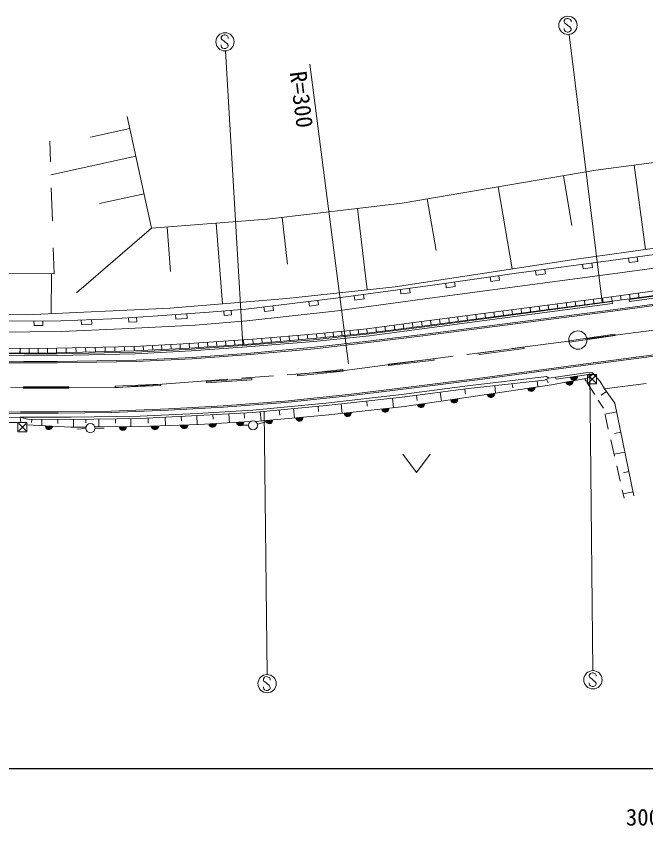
# Model space of a CAD drawing. Units: millimetres, scale not verified. Extents: x 40000 to 680000, y 20000 to 380000.
# Drawn here: x 297995 to 366909, y 198715 to 287402 of the extents above; entities that cross this region are included whole.
import ezdxf
from ezdxf.enums import TextEntityAlignment as Align

# ---------------------------------------------------------------- set-up
doc = ezdxf.new("R2010")
doc.units = ezdxf.units.MM
doc.header["$LTSCALE"] = 1000
doc.linetypes.add('CHAIN', pattern=[18.5, 12, -1.5, 3.5, -1.5])
for name, color, linetype, lineweight in [('M-BGD', 7, 'Continuous', 13), ('M-BMK', 2, 'CHAIN', 13), ('M-BMK-SRVR', 3, 'Continuous', 13), ('M-STR-HTXT', 7, 'Continuous', 13), ('M-STR-STRC', 7, 'Continuous', 13), ('M-TTL-BAND', 7, 'Continuous', 25)]:
    doc.layers.add(name, color=color, linetype=linetype, lineweight=lineweight)
doc.styles.add('ＭＳ ゴシック', font='')
doc.styles.get('ＭＳ ゴシック').set_extended_font_data('MS Gothic')

msp = doc.modelspace()

# ---------------------------------------------------------------- linework, layer by layer
at = {"layer": 'M-BGD'}
for p, q in [((312809, 264168), (310147, 276412)), ((306121, 274159), (310433, 275096)), ((301738, 271441), (301664, 273716)), ((361423, 270526), (380593, 273080)), ((301785, 270033), (311094, 272057)), ((340235, 266931), (361423, 270526)), ((366875, 261860), (365646, 271088)), ((358831, 264459), (357903, 269929)), ((301950, 265002), (301832, 268600)), ((307113, 266883), (311988, 267943)), ((352281, 259717), (350754, 268716)), ((343949, 261731), (342988, 267398)), ((325447, 265166), (340235, 266931)), ((336410, 257421), (335344, 266347)), ((327703, 260243), (327092, 265362)), ((359028, 260753), (395550, 265905)), ((363081, 260645), (396800, 265287)), ((312809, 264168), (325447, 265166)), ((314886, 259423), (314501, 264302)), ((320564, 255887), (319866, 264725)), ((312809, 264168), (304581, 257087)), ((399035, 263906), (363267, 259197)), ((302140, 259189), (302047, 262039)), ((339476, 257752), (359028, 260753)), ((363154, 256669), (399469, 261599)), ((363221, 256174), (399652, 261119)), ((365076, 260415), (365008, 260910)), ((366039, 260548), (365971, 261043)), ((352772, 259240), (363081, 260645)), ((360056, 259728), (359988, 260223)), ((361087, 259869), (360056, 259728)), ((361087, 259869), (361019, 260364)), ((366039, 260548), (365076, 260415)), ((365090, 256364), (392243, 260032)), ((269409, 259381), (302140, 259189)), ((301826, 254821), (301852, 259191)), ((343065, 257880), (352772, 259240)), ((363267, 259197), (343252, 256504)), ((350900, 258473), (350831, 258968)), ((354901, 259025), (354834, 259521)), ((355932, 259166), (354901, 259025)), ((355932, 259166), (355865, 259661)), ((392270, 259834), (365116, 256166)), ((345076, 257657), (345007, 258152)), ((346047, 257793), (345977, 258288)), ((349929, 258337), (349860, 258832)), ((350900, 258473), (349929, 258337)), ((387864, 258592), (363295, 255240)), ((387885, 258444), (363315, 255091)), ((327603, 256472), (339476, 257752)), ((332992, 256506), (343065, 257880)), ((340111, 256972), (340043, 257468)), ((341118, 257110), (341051, 257605)), ((346047, 257793), (345076, 257657)), ((314848, 255413), (327603, 256472)), ((323126, 255307), (332992, 256506)), ((335074, 256285), (335006, 256781)), ((336081, 256423), (335074, 256285)), ((336081, 256423), (336014, 256918)), ((343252, 256504), (336063, 255521)), ((341118, 257110), (340111, 256972)), ((363154, 256669), (342362, 253955)), ((361173, 256411), (361238, 255915)), ((362164, 256540), (362228, 256044)), ((363154, 256669), (363221, 256174)), ((363154, 256669), (363218, 256173)), ((364135, 256802), (364202, 256307)), ((365116, 256166), (365090, 256364)), ((365117, 256935), (365184, 256440)), ((366098, 257069), (366165, 256573)), ((325160, 255050), (325099, 255547)), ((326146, 255170), (326086, 255667)), ((330092, 255650), (330032, 256146)), ((331079, 255770), (330092, 255650)), ((331079, 255770), (331019, 256266)), ((336063, 255521), (333147, 255139)), ((363218, 256173), (342426, 253459)), ((363220, 256143), (342674, 253386)), ((363247, 255945), (342701, 253188)), ((354243, 255506), (354307, 255010)), ((355233, 255635), (355298, 255139)), ((356223, 255764), (356288, 255268)), ((357213, 255894), (357278, 255398)), ((358203, 256023), (358268, 255527)), ((359193, 256152), (359258, 255656)), ((360183, 256281), (360248, 255785)), ((363220, 256143), (363247, 255945)), ((282048, 254747), (299123, 254698)), ((299123, 254698), (314848, 255413)), ((308480, 254265), (312974, 254534)), ((312974, 254534), (319112, 254971)), ((315464, 254210), (315429, 254709)), ((316692, 254298), (316656, 254796)), ((319112, 254971), (323126, 255307)), ((320759, 254607), (320717, 255105)), ((321562, 254674), (320759, 254607)), ((321562, 254674), (321520, 255173)), ((333147, 255139), (323248, 254036)), ((326146, 255170), (325160, 255050)), ((363295, 255240), (342772, 252562)), ((363314, 255091), (342791, 252413)), ((347312, 254601), (347377, 254105)), ((348302, 254730), (348367, 254234)), ((349292, 254860), (349357, 254364)), ((350282, 254989), (350347, 254493)), ((351272, 255118), (351337, 254622)), ((352263, 255247), (352327, 254751)), ((353253, 255377), (353317, 254881)), ((293074, 253955), (302885, 254031)), ((299946, 253508), (299942, 254008)), ((300927, 253516), (300923, 254016)), ((302885, 254031), (308480, 254265)), ((305144, 253625), (305123, 254125)), ((306263, 253672), (305144, 253625)), ((306263, 253672), (306242, 254171)), ((310308, 253874), (310278, 254373)), ((311206, 253927), (310308, 253874)), ((311206, 253927), (311176, 254426)), ((316692, 254298), (315464, 254210)), ((323248, 254036), (317574, 253572)), ((342362, 253955), (336360, 253171)), ((340361, 253693), (340426, 253198)), ((341361, 253824), (341426, 253328)), ((342362, 253955), (342426, 253459)), ((342362, 253955), (342426, 253459)), ((343352, 254084), (343416, 253588)), ((344342, 254213), (344407, 253717)), ((345332, 254343), (345397, 253847)), ((346322, 254472), (346387, 253976)), ((302941, 252875), (293064, 252777)), ((300927, 253516), (299946, 253508)), ((309552, 253151), (302941, 252875)), ((317574, 253572), (309552, 253151)), ((336360, 253171), (330855, 252621)), ((332690, 252805), (332739, 252307)), ((333607, 252896), (333657, 252399)), ((334525, 252988), (334574, 252490)), ((335442, 253079), (335492, 252582)), ((336360, 253171), (336424, 252675)), ((336360, 253171), (336409, 252673)), ((342426, 253459), (336417, 252674)), ((342675, 253386), (336639, 252589)), ((342701, 253188), (336663, 252391)), ((337360, 253301), (337425, 252806)), ((338360, 253432), (338425, 252936)), ((339361, 253563), (339425, 253067)), ((323883, 252019), (316933, 251534)), ((321898, 251881), (321932, 251382)), ((322890, 251950), (322925, 251451)), ((330542, 251963), (323229, 251374)), ((330855, 252621), (323883, 252019)), ((323883, 252019), (323926, 251521)), ((323883, 252019), (323918, 251521)), ((330901, 252124), (323922, 251521)), ((324879, 252105), (324922, 251607)), ((325875, 252191), (325918, 251693)), ((326871, 252277), (326914, 251779)), ((327867, 252363), (327910, 251865)), ((328863, 252449), (328906, 251951)), ((329859, 252535), (329902, 252037)), ((336639, 252589), (330542, 251963)), ((336663, 252391), (330560, 251764)), ((330855, 252621), (330905, 252124)), ((330855, 252621), (330898, 252123)), ((336417, 252674), (330901, 252124)), ((331772, 252713), (331822, 252215)), ((342772, 252562), (336523, 251809)), ((342791, 252413), (336540, 251660)), ((358515, 251839), (363519, 252586)), ((363541, 252438), (358537, 251691)), ((363519, 252586), (363541, 252438)), ((298416, 250998), (282867, 251222)), ((298416, 250998), (298409, 250498)), ((302408, 251023), (298416, 250998)), ((298416, 250998), (298419, 250498)), ((299414, 251004), (299417, 250504)), ((300412, 251011), (300415, 250511)), ((301410, 251017), (301413, 250517)), ((310901, 251231), (302408, 251023)), ((302408, 251023), (302421, 250523)), ((302408, 251023), (302412, 250523)), ((303470, 251049), (303482, 250549)), ((304532, 251075), (304544, 250575)), ((305593, 251101), (305605, 250601)), ((306655, 251127), (306667, 250627)), ((307716, 251153), (307729, 250653)), ((308778, 251179), (308790, 250679)), ((309840, 251205), (309852, 250705)), ((316933, 251534), (310901, 251231)), ((310901, 251231), (310926, 250732)), ((310901, 251231), (310913, 250731)), ((316963, 251035), (310920, 250732)), ((311906, 251282), (311931, 250782)), ((312912, 251332), (312937, 250833)), ((313917, 251383), (313942, 250883)), ((314922, 251433), (314947, 250934)), ((315928, 251483), (315953, 250984)), ((316933, 251534), (316968, 251035)), ((316933, 251534), (316958, 251034)), ((323922, 251521), (316963, 251035)), ((323229, 251374), (317169, 250943)), ((323244, 251174), (317182, 250743)), ((317926, 251603), (317961, 251104)), ((318919, 251673), (318954, 251174)), ((319912, 251742), (319947, 251243)), ((320905, 251811), (320939, 251313)), ((330560, 251764), (323244, 251174)), ((330631, 251130), (323644, 250489)), ((336523, 251809), (330631, 251130)), ((336540, 251660), (330647, 250981)), ((348640, 250505), (353574, 251164)), ((353594, 251015), (348660, 250357)), ((353574, 251164), (353594, 251015)), ((358537, 251691), (358515, 251839)), ((298409, 250498), (282858, 250722)), ((298874, 250213), (282991, 250428)), ((298877, 250413), (282994, 250628)), ((302416, 250523), (298419, 250498)), ((302493, 250430), (298873, 250413)), ((302495, 250230), (298874, 250213)), ((310920, 250732), (302416, 250523)), ((311063, 250610), (302493, 250430)), ((311071, 250410), (302495, 250230)), ((317169, 250943), (311063, 250610)), ((317182, 250743), (311071, 250410)), ((323644, 250489), (317244, 250021)), ((323656, 250340), (317253, 249871)), ((330647, 250981), (323656, 250340)), ((348660, 250357), (348640, 250505)), ((369476, 250533), (360595, 249346)), ((369495, 250384), (360615, 249197)), ((298824, 249425), (282770, 249538)), ((298825, 249575), (282772, 249688)), ((302505, 249585), (298825, 249575)), ((302506, 249435), (298825, 249425)), ((311112, 249736), (302505, 249585)), ((311117, 249586), (302506, 249435)), ((317244, 250021), (311112, 249736)), ((317253, 249871), (311117, 249586)), ((338728, 249274), (343713, 249873)), ((338745, 249125), (338728, 249274)), ((343731, 249724), (338745, 249125)), ((343713, 249873), (343731, 249724)), ((360595, 249346), (348477, 247722)), ((328784, 248166), (333761, 248682)), ((333777, 248533), (328800, 248017)), ((333761, 248682), (333777, 248533)), ((360615, 249197), (348496, 247574)), ((356283, 247735), (360581, 248386)), ((360581, 248386), (361077, 248347)), ((361077, 248347), (361916, 247381)), ((318823, 247372), (323769, 247712)), ((323780, 247562), (318834, 247222)), ((323769, 247712), (323780, 247562)), ((328800, 248017), (328784, 248166)), ((348477, 247722), (341228, 246811)), ((348496, 247574), (341246, 246662)), ((347407, 246926), (356041, 247920)), ((355825, 247540), (347513, 246608)), ((355096, 246803), (355023, 247450)), ((356283, 247735), (355825, 247540)), ((356041, 247920), (356283, 247735)), ((356232, 247226), (356057, 247639)), ((357110, 247645), (357017, 247846)), ((357110, 247645), (361167, 248243)), ((358166, 247315), (360530, 247763)), ((360245, 247656), (360410, 247397)), ((360530, 247763), (361167, 248243)), ((360531, 248142), (360531, 247142)), ((361531, 248142), (360531, 248142)), ((360631, 248042), (361431, 247242)), ((361431, 248042), (360631, 247242)), ((361531, 247142), (361531, 248142)), ((298801, 246647), (298802, 246797)), ((303770, 246640), (298801, 246647)), ((298802, 246797), (303770, 246790)), ((303770, 246790), (303770, 246640)), ((308835, 246891), (313801, 247103)), ((308842, 246742), (308835, 246891)), ((313807, 246953), (308842, 246742)), ((313801, 247103), (313807, 246953)), ((318834, 247222), (318823, 247372)), ((341228, 246811), (334377, 245965)), ((341246, 246662), (334394, 245816)), ((340178, 245971), (347407, 246926)), ((347513, 246608), (340234, 245667)), ((347187, 245981), (347112, 246557)), ((347748, 245707), (356591, 247026)), ((350460, 246112), (350368, 246929)), ((352340, 246708), (352291, 247144)), ((356591, 247026), (358166, 247315)), ((360460, 247318), (361238, 246096)), ((360531, 247142), (361531, 247142)), ((361916, 247381), (362394, 246575)), ((362394, 246575), (366943, 247158)), ((362394, 246575), (363528, 245013)), ((334377, 245965), (327409, 245247)), ((334394, 245816), (327422, 245097)), ((331881, 245030), (340178, 245971)), ((340234, 245667), (331926, 244774)), ((340479, 244658), (347748, 245707)), ((341883, 245310), (341811, 245871)), ((344530, 245243), (344406, 246207)), ((361238, 246096), (361324, 245961)), ((362031, 245895), (362592, 246302)), ((327409, 245247), (320661, 244729)), ((327422, 245097), (320671, 244579)), ((323879, 244251), (331881, 245030)), ((333663, 243882), (333548, 244949)), ((336425, 244697), (336365, 245252)), ((339281, 244522), (339170, 245553)), ((361713, 245354), (362272, 244480)), ((363528, 245013), (365611, 234876)), ((295036, 244035), (298471, 244060)), ((295036, 243885), (298472, 243910)), ((302587, 244055), (298472, 244060)), ((302588, 243905), (298472, 243910)), ((308416, 244125), (302587, 244055)), ((308420, 243975), (302588, 243905)), ((314653, 244397), (308416, 244125)), ((314660, 244247), (308420, 243975)), ((320661, 244729), (314653, 244397)), ((320671, 244579), (314660, 244247)), ((317812, 243880), (323879, 244251)), ((323904, 244006), (317889, 243649)), ((322971, 243385), (322938, 243949)), ((331926, 244774), (323904, 244006)), ((324805, 243076), (324709, 244083)), ((326838, 243686), (326781, 244281)), ((328456, 243391), (328356, 244432)), ((331102, 244100), (331046, 244690)), ((332209, 243716), (340479, 244658)), ((362272, 244480), (362274, 244470)), ((362427, 243806), (363721, 244072)), ((294896, 243419), (298431, 243490)), ((299241, 243242), (298431, 243490)), ((298431, 243490), (298512, 242879)), ((298431, 243490), (304020, 243463)), ((303987, 243232), (299241, 243242)), ((299687, 242911), (299688, 243241)), ((300791, 242557), (300793, 243239)), ((302556, 242799), (302557, 243235)), ((311560, 243335), (303987, 243232)), ((304020, 243463), (311548, 243601)), ((304276, 242384), (304264, 243235)), ((305616, 242841), (305610, 243254)), ((307057, 242407), (307046, 243273)), ((308861, 242809), (308854, 243298)), ((310560, 242436), (310548, 243321)), ((311548, 243601), (317812, 243880)), ((317889, 243649), (311560, 243335)), ((312457, 242832), (312430, 243378)), ((314353, 242551), (314307, 243471)), ((316093, 243071), (316069, 243559)), ((317799, 242684), (317751, 243643)), ((319550, 243256), (319521, 243746)), ((321339, 242867), (321281, 243850)), ((324144, 243019), (332209, 243716)), ((362445, 243725), (362802, 242174)), ((294672, 242884), (298501, 242881)), ((299176, 242881), (298176, 242881)), ((298176, 242881), (298176, 241881)), ((299076, 242781), (298276, 241981)), ((298276, 242781), (299076, 241981)), ((299174, 242647), (303980, 242382)), ((299176, 241881), (299176, 242881)), ((303980, 242382), (305635, 242395)), ((305622, 242243), (304625, 242173)), ((306605, 242403), (311562, 242444)), ((306621, 242273), (307621, 242263)), ((311562, 242444), (317979, 242691)), ((317979, 242691), (323620, 242987)), ((323408, 242586), (322408, 242601)), ((324390, 242711), (325354, 242977)), ((298176, 241881), (299176, 241881)), ((363492, 241688), (364182, 241830)), ((363070, 241006), (363484, 239204)), ((363437, 239409), (364629, 239654)), ((340313, 239433), (341813, 237433)), ((341813, 237433), (343313, 239433)), ((363728, 238142), (364109, 236485)), ((364470, 237391), (365069, 237514)), ((364334, 235504), (364540, 234610)), ((364431, 235084), (365522, 235308))]:
    msp.add_line(p, q, dxfattribs=at)
for centre in [(323908, 242578), (306121, 242278)]:
    msp.add_circle(centre, 500, dxfattribs=at)
for centre, radius, start, end in [((358560, 247394), 400, 190.59716, 10.59716), ((358560, 247394), 400, 190.59716, 10.59716), ((358560, 247394), 350, 190.59716, 10.59716), ((358560, 247394), 300, 190.59716, 10.59716), ((358560, 247394), 250, 190.59716, 10.59716), ((359044, 247930), 400, 188.37708, 8.37708), ((359044, 247930), 400, 188.37708, 8.37708), ((359044, 247930), 350, 188.37708, 8.37708), ((359044, 247930), 300, 188.37708, 8.37708), ((359044, 247930), 250, 188.37708, 8.37708), ((359044, 247930), 200, 188.37708, 8.37708), ((359044, 247930), 150, 188.37708, 8.37708), ((359044, 247930), 100, 188.37708, 8.37708), ((359044, 247930), 50, 188.37708, 8.37708), ((354380, 246696), 400, 188.47972, 8.47972), ((354380, 246696), 400, 188.47972, 8.47972), ((354380, 246696), 350, 188.47972, 8.47972), ((354380, 246696), 300, 188.47972, 8.47972), ((354380, 246696), 250, 188.47972, 8.47972), ((354380, 246696), 200, 188.47972, 8.47972), ((354380, 246696), 150, 188.47972, 8.47972), ((354380, 246696), 100, 188.47972, 8.47972), ((354380, 246696), 50, 188.47972, 8.47972), ((358560, 247394), 200, 190.59716, 10.59716), ((358560, 247394), 150, 190.59716, 10.59716), ((358560, 247394), 100, 190.59716, 10.59716), ((358560, 247394), 50, 190.59716, 10.59716), ((349959, 246037), 400, 188.47972, 8.47972), ((349959, 246037), 400, 188.47972, 8.47972), ((349959, 246037), 350, 188.47972, 8.47972), ((349959, 246037), 300, 188.47972, 8.47972), ((349959, 246037), 250, 188.47972, 8.47972), ((349959, 246037), 200, 188.47972, 8.47972), ((349959, 246037), 150, 188.47972, 8.47972), ((349959, 246037), 100, 188.47972, 8.47972), ((349959, 246037), 50, 188.47972, 8.47972), ((342297, 244921), 400, 188.21178, 8.21178), ((342297, 244921), 400, 188.21178, 8.21178), ((342297, 244921), 350, 188.21178, 8.21178), ((342297, 244921), 300, 188.21178, 8.21178), ((342297, 244921), 250, 188.21178, 8.21178), ((342297, 244921), 200, 188.21178, 8.21178), ((342297, 244921), 150, 188.21178, 8.21178), ((342297, 244921), 100, 188.21178, 8.21178), ((342297, 244921), 50, 188.21178, 8.21178), ((345931, 245445), 400, 188.21178, 8.21178), ((345931, 245445), 400, 188.21178, 8.21178), ((345931, 245445), 350, 188.21178, 8.21178), ((345931, 245445), 300, 188.21178, 8.21178), ((345931, 245445), 250, 188.21178, 8.21178), ((345931, 245445), 200, 188.21178, 8.21178), ((345931, 245445), 150, 188.21178, 8.21178), ((345931, 245445), 100, 188.21178, 8.21178), ((345931, 245445), 50, 188.21178, 8.21178), ((334276, 243952), 400, 186.50057, 6.50057), ((334276, 243952), 400, 186.50057, 6.50057), ((334276, 243952), 350, 186.50057, 6.50057), ((334276, 243952), 300, 186.50057, 6.50057), ((334276, 243952), 250, 186.50057, 6.50057), ((334276, 243952), 200, 186.50057, 6.50057), ((334276, 243952), 150, 186.50057, 6.50057), ((334276, 243952), 100, 186.50057, 6.50057), ((334276, 243952), 50, 186.50057, 6.50057), ((338412, 244423), 400, 186.50057, 6.50057), ((338412, 244423), 400, 186.50057, 6.50057), ((338412, 244423), 350, 186.50057, 6.50057), ((338412, 244423), 300, 186.50057, 6.50057), ((338412, 244423), 250, 186.50057, 6.50057), ((338412, 244423), 200, 186.50057, 6.50057), ((338412, 244423), 150, 186.50057, 6.50057), ((338412, 244423), 100, 186.50057, 6.50057), ((338412, 244423), 50, 186.50057, 6.50057), ((325681, 243151), 400, 184.94277, 4.94277), ((325681, 243151), 400, 184.94277, 4.94277), ((325681, 243151), 350, 184.94277, 4.94277), ((325681, 243151), 300, 184.94277, 4.94277), ((325681, 243151), 250, 184.94277, 4.94277), ((325681, 243151), 200, 184.94277, 4.94277), ((325681, 243151), 150, 184.94277, 4.94277), ((325681, 243151), 100, 184.94277, 4.94277), ((325681, 243151), 50, 184.94277, 4.94277), ((329000, 243439), 400, 184.94277, 4.94277), ((329000, 243439), 400, 184.94277, 4.94277), ((329000, 243439), 350, 184.94277, 4.94277), ((329000, 243439), 300, 184.94277, 4.94277), ((329000, 243439), 250, 184.94277, 4.94277), ((329000, 243439), 200, 184.94277, 4.94277), ((329000, 243439), 150, 184.94277, 4.94277), ((329000, 243439), 100, 184.94277, 4.94277), ((329000, 243439), 50, 184.94277, 4.94277), ((301577, 242514), 400, 176.843, 356.843), ((301577, 242514), 400, 176.843, 356.843), ((301577, 242514), 350, 176.843, 356.843), ((301577, 242514), 300, 176.843, 356.843), ((301577, 242514), 250, 176.843, 356.843), ((301577, 242514), 200, 176.843, 356.843), ((301577, 242514), 150, 176.843, 356.843), ((301577, 242514), 100, 176.843, 356.843), ((301577, 242514), 50, 176.843, 356.843), ((309666, 242428), 400, 180.46989, 0.46989), ((309666, 242428), 400, 180.46989, 0.46989), ((309666, 242428), 350, 180.46989, 0.46989), ((309666, 242428), 300, 180.46989, 0.46989), ((309666, 242428), 250, 180.46989, 0.46989), ((309666, 242428), 200, 180.46989, 0.46989), ((309666, 242428), 150, 180.46989, 0.46989), ((309666, 242428), 100, 180.46989, 0.46989), ((309666, 242428), 50, 180.46989, 0.46989), ((313166, 242506), 400, 182.20377, 2.20377), ((313166, 242506), 400, 182.20377, 2.20377), ((313166, 242506), 350, 182.20377, 2.20377), ((313166, 242506), 300, 182.20377, 2.20377), ((313166, 242506), 250, 182.20377, 2.20377), ((313166, 242506), 200, 182.20377, 2.20377), ((313166, 242506), 150, 182.20377, 2.20377), ((313166, 242506), 100, 182.20377, 2.20377), ((313166, 242506), 50, 182.20377, 2.20377), ((316375, 242629), 400, 182.20377, 2.20377), ((316375, 242629), 400, 182.20377, 2.20377), ((316375, 242629), 350, 182.20377, 2.20377), ((316375, 242629), 300, 182.20377, 2.20377), ((316375, 242629), 250, 182.20377, 2.20377), ((316375, 242629), 200, 182.20377, 2.20377), ((316375, 242629), 150, 182.20377, 2.20377), ((316375, 242629), 100, 182.20377, 2.20377), ((316375, 242629), 50, 182.20377, 2.20377), ((319490, 242770), 400, 183.00486, 3.00486), ((319490, 242770), 400, 183.00486, 3.00486), ((319490, 242770), 350, 183.00486, 3.00486), ((319490, 242770), 300, 183.00486, 3.00486), ((319490, 242770), 250, 183.00486, 3.00486), ((319490, 242770), 200, 183.00486, 3.00486), ((319490, 242770), 150, 183.00486, 3.00486), ((319490, 242770), 100, 183.00486, 3.00486), ((319490, 242770), 50, 183.00486, 3.00486), ((322510, 242929), 400, 183.00486, 3.00486), ((322510, 242929), 400, 183.00486, 3.00486), ((322510, 242929), 350, 183.00486, 3.00486), ((322510, 242929), 300, 183.00486, 3.00486), ((322510, 242929), 250, 183.00486, 3.00486), ((322510, 242929), 200, 183.00486, 3.00486), ((322510, 242929), 150, 183.00486, 3.00486), ((322510, 242929), 100, 183.00486, 3.00486), ((322510, 242929), 50, 183.00486, 3.00486)]:
    msp.add_arc(centre, radius, start, end, dxfattribs=at)
at = {"layer": 'M-BMK'}
for p, q in [((360464, 252054), (404667, 257815)), ((333936, 248597), (358481, 251796)), ((309205, 246734), (333936, 248597)), ((260357, 247314), (303699, 246688)), ((303699, 246688), (309205, 246734))]:
    msp.add_line(p, q, dxfattribs=at)
at = {"layer": 'M-BMK-SRVR'}
msp.add_circle((359472, 251925), 1000, dxfattribs=at)
at = {"layer": 'M-STR-HTXT'}
msp.add_line((330121, 282153), (334351, 249334), dxfattribs=at)
at = {"layer": 'M-STR-STRC'}
for p, q in [((358102, 287099), (357978, 286915)), ((357978, 286915), (357981, 286783)), ((357981, 286783), (358044, 286654)), ((358044, 286654), (358300, 286473)), ((358294, 287165), (358102, 287099)), ((358416, 287163), (358294, 287165)), ((358300, 286473), (358429, 286341)), ((358666, 287044), (358416, 287163)), ((358729, 286912), (358666, 287044)), ((358729, 286783), (358729, 286912)), ((357981, 285935), (357978, 286057)), ((358021, 285833), (357981, 285935)), ((358105, 285722), (358021, 285833)), ((358292, 285662), (358105, 285722)), ((358426, 285662), (358292, 285662)), ((358526, 285691), (358426, 285662)), ((358429, 286341), (358608, 286225)), ((358668, 285783), (358526, 285691)), ((358608, 286225), (358734, 286025)), ((358729, 285914), (358668, 285783)), ((358734, 286025), (358729, 285914)), ((320566, 285292), (320442, 285108)), ((320442, 285108), (320445, 284976)), ((320445, 284976), (320508, 284847)), ((320508, 284847), (320764, 284665)), ((320758, 285358), (320566, 285292)), ((320879, 285355), (320758, 285358)), ((321130, 285237), (320879, 285355)), ((321193, 285105), (321130, 285237)), ((321193, 284976), (321193, 285105)), ((362124, 256066), (358508, 285410)), ((320445, 284128), (320442, 284249)), ((320484, 284025), (320445, 284128)), ((320569, 283915), (320484, 284025)), ((320756, 283854), (320569, 283915)), ((320890, 283854), (320756, 283854)), ((320764, 284665), (320893, 284533)), ((320990, 283883), (320890, 283854)), ((320893, 284533), (321072, 284418)), ((321132, 283975), (320990, 283883)), ((321072, 284418), (321198, 284217)), ((321193, 284107), (321132, 283975)), ((321198, 284217), (321193, 284107)), ((322805, 251412), (320908, 283597)), ((360778, 248258), (361114, 215711)), ((325151, 244058), (325448, 215291)), ((325175, 214988), (325051, 214803)), ((325051, 214803), (325054, 214672)), ((325054, 214672), (325117, 214543)), ((325367, 215053), (325175, 214988)), ((325489, 215051), (325367, 215053)), ((325739, 214932), (325489, 215051)), ((325802, 214801), (325739, 214932)), ((325802, 214672), (325802, 214801)), ((360841, 215408), (360717, 215224)), ((360717, 215224), (360719, 215092)), ((360719, 215092), (360783, 214963)), ((360783, 214963), (361038, 214781)), ((361033, 215474), (360841, 215408)), ((361154, 215471), (361033, 215474)), ((361038, 214781), (361167, 214650)), ((361404, 215353), (361154, 215471)), ((361167, 214650), (361346, 214534)), ((361467, 215221), (361404, 215353)), ((361467, 215092), (361467, 215221)), ((325054, 213824), (325051, 213945)), ((325094, 213721), (325054, 213824)), ((325117, 214543), (325373, 214361)), ((325373, 214361), (325502, 214229)), ((325502, 214229), (325681, 214113)), ((325681, 214113), (325807, 213913)), ((325802, 213803), (325741, 213671)), ((325807, 213913), (325802, 213803)), ((360719, 214244), (360717, 214365)), ((360759, 214141), (360719, 214244)), ((360843, 214031), (360759, 214141)), ((361030, 213970), (360843, 214031)), ((361164, 213970), (361030, 213970)), ((361265, 213999), (361164, 213970)), ((361407, 214091), (361265, 213999)), ((361346, 214534), (361473, 214334)), ((361467, 214223), (361407, 214091)), ((361473, 214334), (361467, 214223)), ((325178, 213610), (325094, 213721)), ((325365, 213550), (325178, 213610)), ((325499, 213550), (325365, 213550)), ((325599, 213579), (325499, 213550)), ((325741, 213671), (325599, 213579))]:
    msp.add_line(p, q, dxfattribs=at)
for centre in [(358386, 286402), (320850, 284595), (361124, 214711), (325459, 214291)]:
    msp.add_circle(centre, 1000, dxfattribs=at)
at = {"layer": 'M-TTL-BAND'}
msp.add_line((40000, 205000), (579000, 205000), dxfattribs=at)

# ---------------------------------------------------------------- texts
at = {"layer": 'M-STR-HTXT', "style": 'ＭＳ ゴシック'}
msp.add_text('R=300', height=1833, rotation=277.088, dxfattribs=at).set_placement((328845, 281374), align=Align.MIDDLE_LEFT)
at = {"layer": 'M-TTL-BAND', "style": 'ＭＳ ゴシック'}
msp.add_text('300.0', height=1833, dxfattribs=at).set_placement((367844, 198195), align=Align.BOTTOM_CENTER)

doc.saveas('drawing.dxf')
